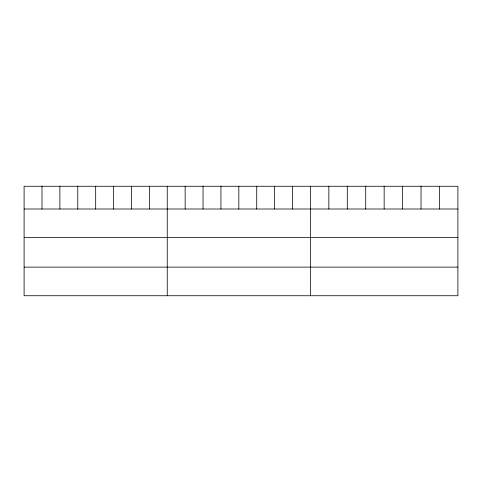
<?xml version="1.0" encoding="UTF-8"?>
<svg xmlns="http://www.w3.org/2000/svg" width="482" height="482" viewBox="0 0 482 482"><rect width="100%" height="100%" fill="white"/><g stroke="black" fill="none" stroke-linecap="round" stroke-linejoin="round"><path stroke-width="0.72" d="M457.9 209.007L457.9 295.737L24.1 295.737L24.1 186.263L457.9 186.263L457.9 209.007L24.1 209.007M24.1 237.626L457.9 237.626M24.1 267.118L457.9 267.118M439.464 186.263L439.464 209.007M421.027 186.263L421.027 209.007M402.591 186.263L402.591 209.007M384.154 186.263L384.154 209.007M365.718 186.263L365.718 209.007M347.281 186.263L347.281 209.007M328.844 186.263L328.844 209.007M310.408 186.263L310.408 295.737M292.514 186.263L292.514 209.007M274.62 186.263L274.62 209.007M256.725 186.263L256.725 209.007M238.831 186.263L238.831 209.007M220.937 186.263L220.937 209.007M203.043 186.263L203.043 209.007M185.148 186.263L185.148 209.007M167.254 186.263L167.254 295.737M149.36 186.263L149.36 209.007M131.465 186.263L131.465 209.007M113.571 186.263L113.571 209.007M95.677 186.263L95.677 209.007M77.783 186.263L77.783 209.007M59.889 186.263L59.889 209.007M41.994 186.263L41.994 209.007"/></g></svg>
